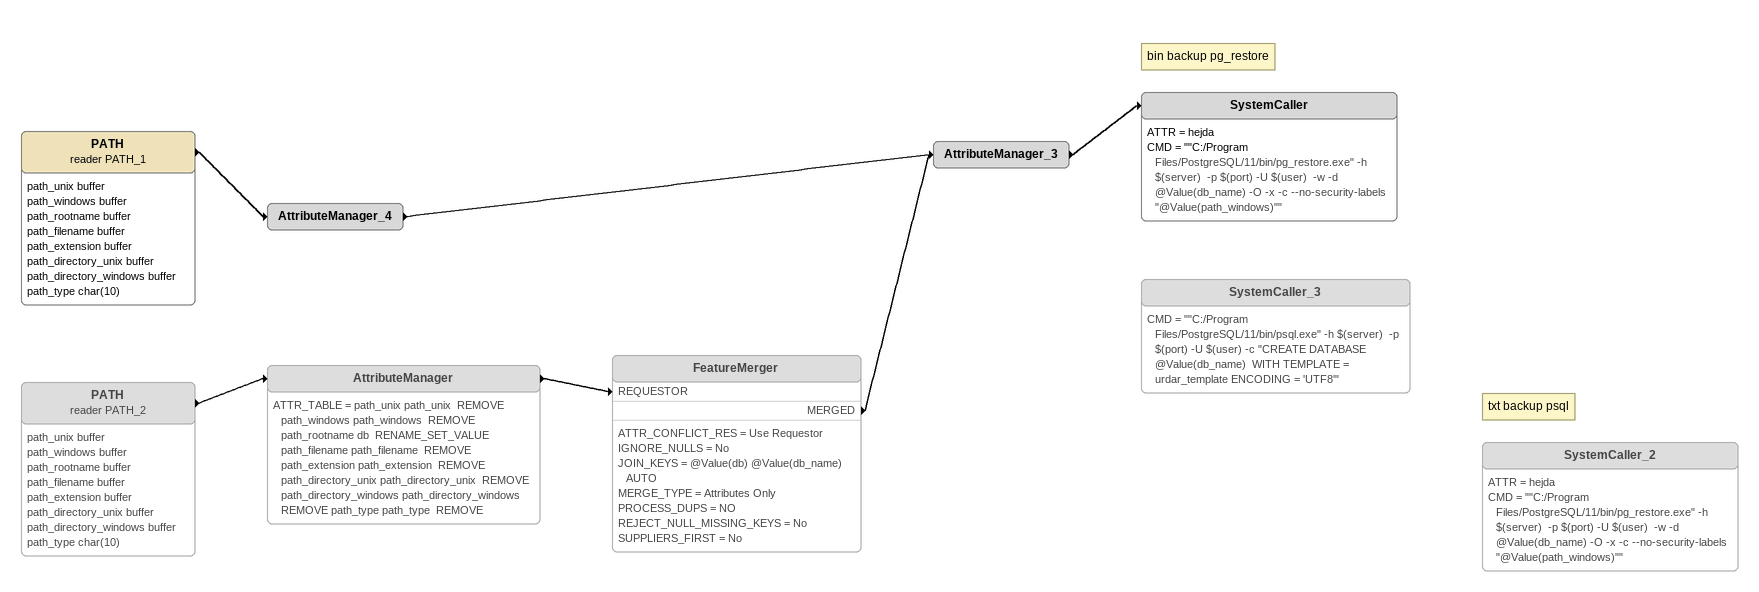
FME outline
PATH (reader PATH_1)
    attributes: path_unix buffer, path_windows buffer, path_rootname buffer, path_filename buffer, path_extension buffer, path_directory_unix buffer, path_directory_windows buffer, path_type char(10)
    -> AttributeManager_4
AttributeManager_4
    -> AttributeManager_3
PATH (reader PATH_2) [off]
    attributes: path_unix buffer, path_windows buffer, path_rootname buffer, path_filename buffer, path_extension buffer, path_directory_unix buffer, path_directory_windows buffer, path_type char(10)
    -> AttributeManager
AttributeManager [off]
    ATTR_TABLE = path_unix path_unix  REMOVE path_windows path_windows  REMOVE path_rootname db  RENAME_SET_VALUE path_filename path_filename  REMOVE path_extension path_extension  REMOVE path_directory_unix path_directory_unix  REMOVE path_directory_windows path_directory_windows  REMOVE path_type path_type  REMOVE
    -> FeatureMerger [REQUESTOR]
FeatureMerger [off]
    ATTR_CONFLICT_RES = Use Requestor
    IGNORE_NULLS = No
    JOIN_KEYS = @Value(db) @Value(db_name) AUTO
    MERGE_TYPE = Attributes Only
    PROCESS_DUPS = NO
    REJECT_NULL_MISSING_KEYS = No
    SUPPLIERS_FIRST = No
    MERGED -> AttributeManager_3
AttributeManager_3
    -> SystemCaller
Note: bin backup pg_restore
SystemCaller
    ATTR = hejda
    CMD = ""C:/Program Files/PostgreSQL/11/bin/pg_restore.exe" -h $(server)  -p $(port) -U $(user)  -w -d @Value(db_name) -O -x -c --no-security-labels "@Value(path_windows)""
SystemCaller_3 [off]
    CMD = ""C:/Program Files/PostgreSQL/11/bin/psql.exe" -h $(server)  -p $(port) -U $(user) -c "CREATE DATABASE  @Value(db_name)  WITH TEMPLATE = urdar_template ENCODING = 'UTF8'"
Note: txt backup psql
SystemCaller_2 [off]
    ATTR = hejda
    CMD = ""C:/Program Files/PostgreSQL/11/bin/pg_restore.exe" -h $(server)  -p $(port) -U $(user)  -w -d @Value(db_name) -O -x -c --no-security-labels "@Value(path_windows)""
